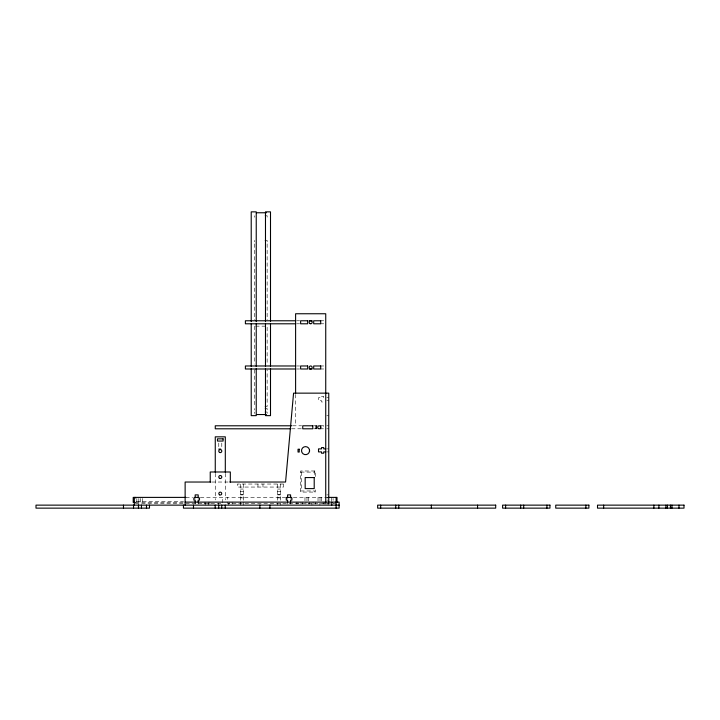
<?xml version="1.0" encoding="UTF-8"?>
<svg xmlns="http://www.w3.org/2000/svg" width="720" height="720" viewBox="0 0 720 720"><rect width="100%" height="100%" fill="white"/><g stroke="black" fill="none" stroke-linecap="round" stroke-linejoin="round"><path stroke-width="0.54" stroke-dasharray="3.6 2.7" d="M264.924 215.775L267.138 215.775L267.138 217.278M264.924 240.381L267.138 240.381L267.138 241.884M296.613 320.778L299.628 320.778M320.715 320.778L323.73 320.778M296.613 323.793L299.628 323.793M320.715 323.793L323.73 323.793M255.627 326.151L267.138 326.151L267.138 364.095M296.613 365.976L299.628 365.976M320.715 365.976L323.73 365.976M296.613 368.991L299.628 368.991M320.715 368.991L323.73 368.991M326.745 397.665L328.752 397.665M326.745 400.68L328.752 400.68M264.924 406.503L267.138 406.503L267.138 369.675M264.924 408.51L267.138 408.51L267.138 410.013M264.924 412.029L267.138 412.029L267.138 413.532M326.745 415.746L328.752 415.746M292.554 425.79L301.617 425.79M313.686 425.79L317.709 425.79M320.715 425.79L323.73 425.79L323.73 428.796L320.715 428.796M326.745 425.79L328.752 425.79M291.438 428.796L302.742 428.796M313.686 428.796L317.709 428.796M326.745 428.796L328.752 428.796M326.745 448.884L328.752 448.884M326.745 451.899L328.752 451.899M300.627 472.086L314.694 472.086M211.914 482.031L228.654 482.031M240.372 489.06L243.378 489.06M277.533 489.06L280.548 489.06M300.627 490.968L314.694 490.968L314.694 492.075M240.372 491.274L243.378 491.274M277.533 491.274L280.548 491.274M240.372 494.28L243.378 494.28M277.533 494.28L280.548 494.28M240.372 494.883L243.378 494.883M277.533 494.883L280.548 494.883M326.745 494.883L328.752 494.883M185.742 497.394L192.618 497.394M200.331 497.394L285.696 497.394M293.337 497.394L323.883 497.394M324.693 497.394L328.05 497.394M240.372 497.898L243.378 497.898M277.533 497.898L280.548 497.898M326.745 497.898L328.752 497.898M326.745 500.112L328.752 500.112M136.368 501.516L183.501 501.516M135.459 502.416L183.609 502.416M135.333 503.676L222.714 503.676L222.714 497.394M330.48 503.676L227.736 503.676L227.736 497.394M336.105 503.676L333.09 503.676L333.09 498.447M331.587 497.394L331.587 502.632M328.752 502.119L328.752 504.126M328.068 503.118L328.068 505.134M326.061 502.119L326.061 504.126M325.737 502.119L325.737 504.126M324.567 502.119L324.567 504.126M323.73 397.665L323.73 396.36L321.525 396.36L321.525 397.665L318.51 397.665L318.51 400.68L321.525 400.68L321.525 401.985L323.73 401.985L323.73 400.68M323.145 502.119L323.145 504.126M321.543 497.394L321.543 503.676M320.031 497.394L320.031 503.676M319.896 503.118L319.896 505.134M318.024 497.394L318.024 503.676M316.503 425.79L316.503 428.796M316.404 425.79L316.404 428.796M315.693 425.79L315.693 428.796M315.693 476.532L315.693 470.979L300.627 470.979L300.627 492.075L315.693 492.075L315.693 489.852M315.531 502.119L315.531 504.126M314.694 470.979L314.694 476.532M313.101 502.119L313.101 504.126M311.922 503.118L311.922 505.134M309.591 502.119L309.591 504.126M308.484 497.394L308.385 504.126M306.981 497.394L306.981 503.676M305.973 502.119L305.973 504.126M304.965 497.394L304.965 503.676M302.256 502.119L302.256 504.126M301.635 472.086L301.635 490.968M300.951 502.119L300.951 504.126M297.936 502.119L297.936 504.126M296.631 502.119L296.631 504.126M295.605 394.416L295.605 425.79M290.592 502.119L290.592 504.126M287.577 502.119L287.577 504.126M280.548 484.038L280.548 500.112L277.533 500.112L277.533 484.038M280.548 503.118L280.548 505.134M277.533 503.118L277.533 505.134M267.138 243.891L267.138 320.013M262.971 484.038L262.971 487.053M257.949 484.038L257.949 487.053M254.583 215.775L254.583 217.278M254.583 240.381L254.583 241.884M254.583 243.891L254.583 320.013M254.583 326.151L254.583 364.095M254.583 369.675L254.583 406.503M254.583 408.51L254.583 410.013M254.583 412.029L254.583 413.532M243.378 484.038L243.378 500.112L240.372 500.112L240.372 484.038M243.378 502.119L243.378 505.134M240.687 502.119L240.687 504.126M240.372 502.119L240.372 505.134M232.155 502.119L232.155 504.126M229.14 502.119L229.14 504.126M228.321 503.118L228.321 505.134M225.306 473.346L225.306 499.905M221.787 443.061L221.787 449.091M218.772 443.061L218.772 447.075M218.592 503.118L218.592 505.134M215.262 473.346L215.262 499.905M209.853 502.119L209.853 504.126M208.548 502.119L208.548 504.126M208.233 503.118L208.233 505.134M205.533 502.119L205.533 505.134M204.228 502.119L204.228 504.126M198.189 502.119L198.189 504.126M195.174 502.119L195.174 504.126M142.362 498.447L142.362 503.676M140.355 498.447L140.355 503.676M138.843 498.447L138.843 503.676M136.836 498.447L136.836 503.676M283.554 484.038L237.357 484.038L237.357 487.053L283.554 487.053L283.554 484.038"/><path stroke-width="1.08" d="M309.519 450.09L309.528 451.143A4.014 4.014 0 0 1 303.12 453.843A4.014 4.014 0 0 1 303.984 446.94A4.014 4.014 0 0 1 309.528 451.143M256.491 212.76L266.319 212.76M295.605 320.778L245.394 320.778L245.394 323.793L295.605 323.793M309.168 320.778L312.183 320.778M295.605 365.976L245.394 365.976L245.394 368.991L295.605 368.991M309.168 368.991L312.183 368.991M256.401 414.54L266.391 414.54M291.528 425.79L215.262 425.79L215.262 428.796L290.403 428.796M325.737 448.884L323.73 448.884L323.73 447.579L321.525 447.579L321.525 448.884L318.51 448.884L318.51 451.899L321.525 451.899L321.525 453.204L323.73 453.204L323.73 451.899L325.737 451.899M218.772 449.091L220.788 449.091M210.798 482.031L185.13 482.031L185.13 505.134M229.77 482.031L285.57 482.031L293.571 393.147L328.752 393.147L328.752 502.119M185.895 497.394L133.218 497.394L133.218 502.416L135.459 502.416M194.715 497.394L198.225 497.394M286.623 497.394L291.537 497.394M328.239 497.394L337.005 497.394L337.005 502.416M185.13 502.119L339.12 502.119L339.12 508.14L183.447 508.14L183.447 505.134M339.12 505.134L36 505.134L36 508.14L149.49 508.14L149.49 505.134M678.978 505.134L678.978 508.14M671.949 505.134L671.949 508.14M670.437 505.134L670.437 508.14M667.431 505.134L667.431 508.14M665.919 505.134L665.919 508.14M658.89 505.134L658.89 508.14M653.868 505.134L653.868 508.14M603.648 505.134L603.648 508.14M585.873 505.134L585.873 508.14M546.93 505.134L546.93 508.14M523.683 505.134L523.683 508.14M520.668 505.134L520.668 508.14M505.611 505.134L505.611 508.14M477.549 505.134L477.549 508.14M431.352 505.134L431.352 508.14M398.754 505.134L398.754 508.14M395.739 505.134L395.739 508.14M380.673 505.134L380.673 508.14M336.105 497.394L336.105 508.14M331.767 502.119L331.767 505.134M325.737 502.119L325.737 313.749L295.605 313.749L295.605 393.291M320.715 425.79L320.715 428.796M290.592 502.119L290.592 500.112L291.897 500.112L291.897 497.898L290.592 497.898L290.592 494.883L287.577 494.883L287.577 497.898L286.272 497.898L286.272 500.112L287.577 500.112L287.577 502.119M270.504 321.588L270.504 211.86L265.482 211.86L265.482 321.606M270.504 323.829L270.504 366.372M270.504 368.613L270.504 415.638L265.482 415.638L265.482 368.613M269.919 505.134L269.919 508.14M265.482 323.829L265.482 366.489M259.875 505.134L259.875 508.14M256.239 321.606L256.239 211.86L251.217 211.86L251.217 321.588M256.239 323.829L256.239 366.489M256.239 368.613L256.239 415.638L251.217 415.638L251.217 368.613M251.217 323.829L251.217 366.372M230.328 482.031L230.328 471.987L210.24 471.987L210.24 482.031M225.306 472.239L225.306 436.833L215.262 436.833L215.262 472.239M225.243 505.134L225.243 508.14M221.724 505.134L221.724 508.14M218.709 505.134L218.709 508.14M215.199 505.134L215.199 508.14M198.189 502.119L198.189 500.112L199.494 500.112L199.494 497.898L198.189 497.898L198.189 494.883L195.174 494.883L195.174 497.898L193.869 497.898L193.869 500.112L195.174 500.112L195.174 502.119M193.491 505.134L193.491 508.14M146.484 505.134L146.484 508.14M141.462 505.134L141.462 508.14M138.546 505.134L138.546 508.14M138.447 505.134L138.447 508.14M135.333 497.394L135.333 498.024M134.325 497.394L134.325 505.134M133.524 505.134L133.524 508.14M123.48 505.134L123.48 508.14M307.665 320.778L300.627 320.778L300.627 323.793L307.665 323.793L307.665 320.778M320.715 320.778L313.686 320.778L313.686 323.793L320.715 323.793L320.715 320.778M307.665 365.976L300.627 365.976L300.627 368.991L307.665 368.991L307.665 365.976M320.715 365.976L313.686 365.976L313.686 368.991L320.715 368.991L320.715 365.976M312.786 425.79L302.742 425.79L302.742 428.796L312.786 428.796L312.786 425.79M223.092 438.84L217.467 438.84L217.467 441.054L223.092 441.054L223.092 438.84M299.232 449.235L298.026 449.235L298.026 452.052L299.232 452.052L299.232 449.235M314.208 477.567L305.172 477.567L305.172 488.61L314.208 488.61L314.208 477.567M495.702 505.134L377.658 505.134L377.658 508.14L495.702 508.14L495.702 505.134M549.945 505.134L502.596 505.134L502.596 508.14L549.945 508.14L549.945 505.134M588.888 505.134L555.741 505.134L555.741 508.14L588.888 508.14L588.888 505.134M684 505.134L597.501 505.134L597.501 508.14L684 508.14L684 505.134M309.924 323.595A1.503 1.503 0 0 0 312.183 322.29A1.503 1.503 0 0 0 309.924 320.985A1.503 1.503 0 0 0 309.924 323.595M309.924 368.784A1.503 1.503 0 0 0 312.183 367.479A1.503 1.503 0 0 0 309.924 366.174A1.503 1.503 0 0 0 309.924 368.784M219.528 452.403A1.503 1.503 0 0 0 221.787 451.098A1.503 1.503 0 0 0 219.528 449.793A1.503 1.503 0 0 0 219.528 452.403M219.528 478.314A1.503 1.503 0 0 0 221.787 477.009A1.503 1.503 0 0 0 219.528 475.704A1.503 1.503 0 0 0 219.528 478.314M219.555 494.838A1.458 1.458 0 0 0 221.733 493.578A1.458 1.458 0 0 0 219.555 492.318A1.458 1.458 0 0 0 219.555 494.838M318.456 428.598A1.503 1.503 0 0 0 320.715 427.293A1.503 1.503 0 0 0 318.456 425.988A1.503 1.503 0 0 0 318.456 428.598"/></g></svg>
